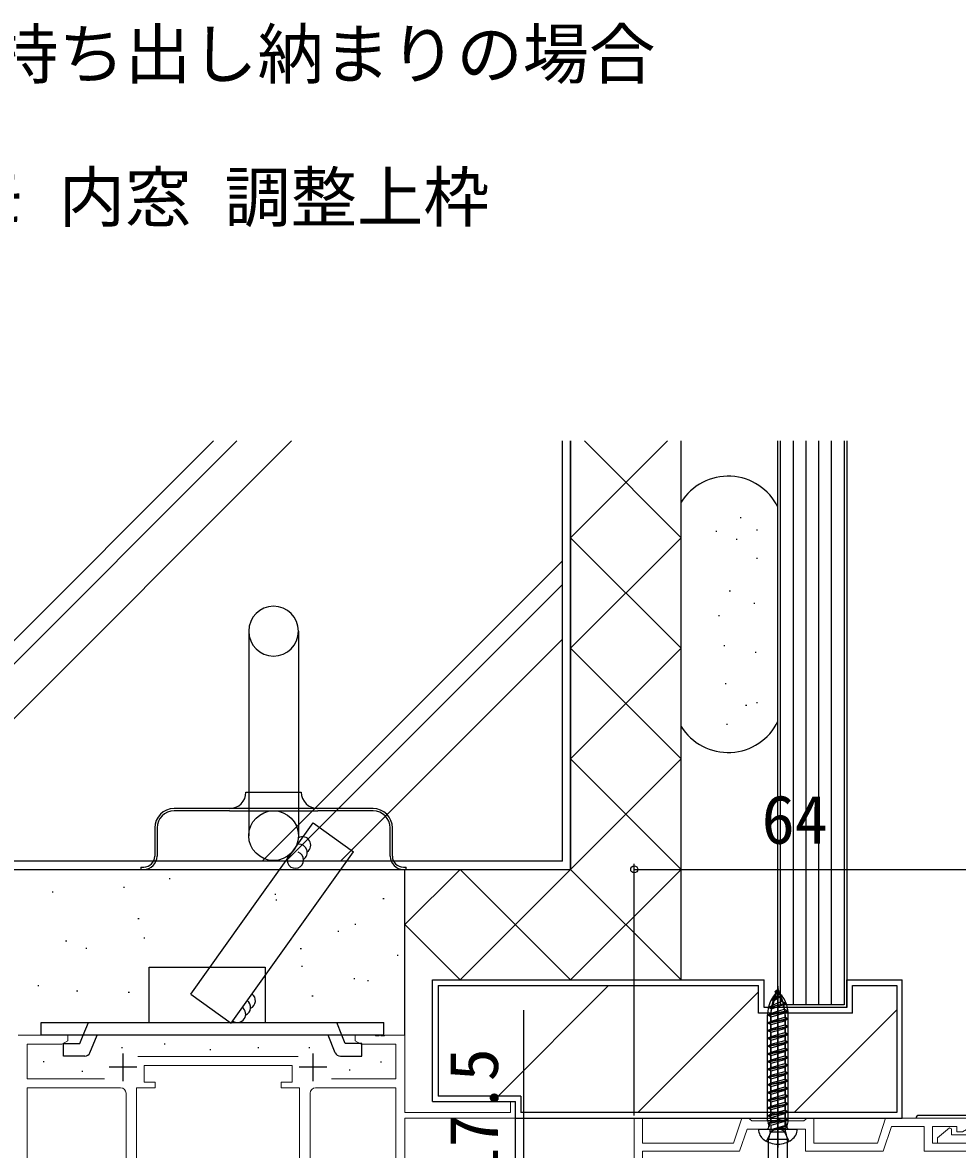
# Model space of a CAD drawing. Units: millimetres, scale not verified. Extents: x -525 to 525, y -782 to 777.
# Drawn here: x -402.2 to -233, y -218.2 to -14.3 of the extents above; entities that cross this region are included whole.
import ezdxf
from ezdxf.enums import TextEntityAlignment as Align

# ---------------------------------------------------------------- set-up
doc = ezdxf.new("R2010")
doc.units = ezdxf.units.MM
doc.header["$LTSCALE"] = 4
for name, color, linetype in [('0-1_USER1', 3, 'Continuous'), ('0-3_YKK_12', 2, 'Continuous'), ('0-4_YKK_13', 4, 'Continuous'), ('0-6_YKK_D', 6, 'Continuous'), ('0-8_YSS_K', 3, 'Continuous'), ('0-9_YSS_KE', 3, 'Continuous')]:
    doc.layers.add(name, color=color, linetype=linetype)
doc.layers.add('0-2_YKK_11', color=7, linetype='Continuous', lineweight=18)
doc.styles.add('ＭＳ ゴシック', font='')
doc.styles.get('ＭＳ ゴシック').set_extended_font_data('MS Gothic')

msp = doc.modelspace()

# ---------------------------------------------------------------- linework, layer by layer
at = {"layer": '0-2_YKK_11'}
for p, q in [((-394.002, -197.5), (-403.002, -197.5)), ((-394.002, -198.5), (-394.002, -197.5)), ((-401.372, -199.13), (-395.093, -199.13)), ((-401.372, -205.37), (-401.372, -199.13)), ((-395.093, -199.13), (-394.002, -198.5)), ((-381.31, -201.37), (-352.299, -201.37)), ((-380.202, -203), (-353.402, -203)), ((-380.202, -206), (-380.202, -203)), ((-353.402, -203), (-353.402, -206)), ((-387.352, -205.37), (-401.372, -205.37)), ((-401.372, -207), (-384.452, -207)), ((-401.372, -226.685), (-401.372, -207)), ((-381.552, -207), (-378.202, -207)), ((-381.552, -226.55), (-381.552, -207)), ((-378.202, -206), (-380.202, -206)), ((-378.202, -207), (-378.202, -206)), ((-355.402, -206), (-355.402, -207)), ((-353.402, -206), (-355.402, -206)), ((-355.402, -207), (-352.052, -207)), ((-352.052, -207), (-352.052, -226.55)), ((-349.152, -207), (-334.632, -207)), ((-334.632, -207), (-334.632, -227.5)), ((-383.452, -208), (-383.452, -226.55)), ((-350.152, -226.55), (-350.152, -208))]:
    msp.add_line(p, q, dxfattribs=at)
for points in [[(-346.251, -205.37), (-334.632, -205.37), (-334.632, -199.13), (-340.911, -199.13), (-342.002, -198.5), (-342.002, -197.5), (-338.46, -197.5), (-338.277, -197.62), (-337.727, -197.62), (-337.543, -197.5), (-337.46, -197.5), (-337.277, -197.62), (-336.727, -197.62), (-336.543, -197.5), (-333.002, -197.5), (-333.002, -211.5), (-313.902, -211.5), (-313.902, -209.5), (-313.002, -209.5)], [(-313.002, -212.5), (-333.002, -212.5), (-333.002, -227.5), (-336.902, -227.5)], [(-291.502, -212.504), (-291.502, -230.504), (-290.002, -230.504), (-290.002, -218.504), (-272.421, -218.504), (-271.087, -214.504), (-266.021, -214.504), (-265.762, -214.354), (-265.242, -214.354), (-264.982, -214.504), (-260.502, -214.504), (-260.502, -218.504), (-246.421, -218.504), (-244.921, -214.004), (-239.002, -214.004), (-239.002, -218.504), (-229.502, -218.504), (-229.002, -218.004)], [(-230.002, -217.004), (-237.502, -217.004), (-237.502, -214.004), (-233.1, -214.004), (-233.1, -215.004), (-232.1, -215.004), (-229.502, -213.504), (-229.502, -212.504), (-246.002, -212.504), (-247.502, -217.004), (-259.002, -217.004), (-259.002, -212.504), (-260.21, -212.504), (-260.506, -212.754), (-260.802, -213.004), (-270.21, -213.004), (-270.506, -212.754), (-270.802, -212.504), (-272.002, -212.504), (-273.502, -217.004), (-290.002, -217.004), (-290.002, -212.504), (-291.502, -212.504)]]:
    msp.add_lwpolyline(points, dxfattribs=at)
msp.add_lwpolyline([(-227.502, -234.504), (-227.502, -213.004), (-229.002, -213.004), (-229.002, -215.504), (-234.102, -215.504), (-234.102, -214.413), (-234.448, -214.251), (-236.602, -216.058), (-236.602, -217.004), (-229.002, -217.004), (-229.002, -223.984), (-228.852, -224.244), (-228.852, -224.764), (-229.002, -225.024), (-229.002, -233.004), (-230.302, -233.004), (-230.302, -234.504)], close=True, dxfattribs=at)
for centre, start, end in [((-384.452, -208), 0.00001, 89.99999), ((-349.152, -208), 90.00001, 179.99999)]:
    msp.add_arc(centre, 1, start, end, dxfattribs=at)
at = {"layer": '0-3_YKK_12'}
for p, q in [((-384.002, -205.8), (-384.002, -200.8)), ((-349.602, -205.8), (-349.602, -200.8)), ((-381.502, -203.3), (-386.502, -203.3)), ((-347.102, -203.3), (-352.102, -203.3))]:
    msp.add_line(p, q, dxfattribs=at)
at = {"layer": '0-4_YKK_13'}
for p, q in [((-361.252, -124.399), (-361.252, -161.399)), ((-352.252, -124.399), (-352.252, -161.399)), ((-361.752, -153.499), (-351.752, -153.499)), ((-364.752, -156.499), (-374.752, -156.499)), ((-364.752, -156.899), (-374.752, -156.899)), ((-348.752, -156.499), (-364.752, -156.499)), ((-364.752, -156.899), (-348.752, -156.899)), ((-338.752, -156.499), (-348.752, -156.499)), ((-338.752, -156.899), (-348.752, -156.899)), ((-378.252, -159.999), (-378.252, -165.099)), ((-377.852, -159.999), (-377.852, -165.099)), ((-335.652, -165.099), (-335.652, -159.999)), ((-335.252, -165.099), (-335.252, -159.999)), ((-380.752, -167.099), (-380.752, -167.499)), ((-380.752, -167.099), (-380.252, -167.099)), ((-333.252, -167.099), (-332.752, -167.099)), ((-332.752, -167.499), (-332.752, -167.099)), ((-380.752, -167.499), (-380.252, -167.499)), ((-380.252, -167.499), (-333.252, -167.499)), ((-333.252, -167.499), (-332.752, -167.499)), ((-358.298, -185.199), (-358.298, -195.199)), ((-265.972, -189.604), (-265.464, -189.13)), ((-265.972, -189.704), (-265.408, -189.191)), ((-265.972, -189.704), (-265.972, -189.604)), ((-265.751, -189.819), (-265.408, -189.191)), ((-265.502, -189.004), (-265.571, -189.23)), ((-265.502, -230.004), (-265.502, -188.473)), ((-265.502, -188.632), (-265.502, -217.839)), ((-265.502, -189.004), (-265.464, -189.13)), ((-265.408, -189.191), (-265.464, -189.13)), ((-265.432, -189.234), (-265.179, -190.061)), ((-264.712, -190.304), (-266.592, -191.004)), ((-266.592, -191.104), (-264.712, -190.414)), ((-266.592, -191.104), (-266.205, -191.305)), ((-266.205, -191.305), (-266.43, -192.038)), ((-264.768, -191.404), (-266.43, -192.038)), ((-265.021, -190.576), (-266.205, -191.305)), ((-265.751, -189.819), (-266.023, -190.708)), ((-266.023, -190.708), (-265.179, -190.061)), ((-265.972, -189.704), (-265.751, -189.819)), ((-264.712, -190.304), (-265.179, -190.061)), ((-264.712, -190.414), (-265.021, -190.576)), ((-265.021, -190.576), (-264.768, -191.404)), ((-264.192, -191.704), (-264.768, -191.404)), ((-264.712, -190.414), (-264.712, -190.304)), ((-263.772, -193.104), (-267.252, -193.804)), ((-267.252, -193.904), (-263.772, -193.204)), ((-267.132, -192.404), (-264.192, -191.704)), ((-264.192, -191.804), (-267.132, -192.504)), ((-267.132, -192.504), (-266.649, -192.756)), ((-266.742, -193.539), (-264.339, -192.809)), ((-266.742, -193.539), (-266.742, -193.179)), ((-266.742, -194.17), (-264.262, -193.459)), ((-266.649, -192.756), (-266.707, -192.946)), ((-266.649, -192.756), (-264.583, -192.008)), ((-264.192, -191.804), (-264.583, -192.008)), ((-264.583, -192.008), (-264.339, -192.809)), ((-263.772, -193.104), (-264.339, -192.809)), ((-264.192, -191.804), (-264.192, -191.704)), ((-263.772, -193.204), (-263.772, -193.104)), ((-391.192, -197.499), (-390.262, -195.199)), ((-344.404, -197.499), (-345.333, -195.199)), ((-336.798, -197.499), (-336.798, -195.199)), ((-267.377, -212.904), (-267.377, -193.827)), ((-267.252, -193.904), (-266.742, -194.17)), ((-267.252, -195.204), (-263.752, -194.504)), ((-267.252, -195.304), (-263.752, -194.604)), ((-267.252, -195.304), (-266.742, -195.57)), ((-266.809, -193.827), (-266.809, -212.904)), ((-266.742, -194.939), (-266.742, -194.17)), ((-266.742, -194.939), (-264.262, -194.239)), ((-266.742, -195.57), (-264.262, -194.87)), ((-266.742, -196.339), (-266.742, -195.57)), ((-266.742, -196.339), (-264.262, -195.639)), ((-263.752, -194.504), (-264.262, -194.239)), ((-263.752, -195.904), (-264.262, -195.639)), ((-264.194, -193.827), (-264.194, -212.904)), ((-263.752, -194.604), (-263.752, -194.504)), ((-263.627, -212.904), (-263.627, -193.827)), ((-336.798, -197.499), (-398.798, -197.499)), ((-389.994, -200.673), (-388.711, -197.499)), ((-345.602, -200.673), (-346.885, -197.499)), ((-267.252, -196.604), (-263.752, -195.904)), ((-267.252, -196.704), (-263.752, -196.004)), ((-267.252, -196.704), (-266.742, -196.97)), ((-267.252, -198.004), (-263.752, -197.304)), ((-267.252, -198.104), (-263.752, -197.404)), ((-266.742, -196.97), (-264.262, -196.27)), ((-266.742, -197.739), (-266.742, -196.97)), ((-266.742, -197.739), (-264.262, -197.039)), ((-266.742, -198.37), (-264.262, -197.67)), ((-263.752, -197.304), (-264.262, -197.039)), ((-263.752, -196.004), (-263.752, -195.904)), ((-263.752, -197.404), (-263.752, -197.304)), ((-267.252, -198.104), (-266.742, -198.37)), ((-267.252, -199.404), (-263.752, -198.704)), ((-267.252, -199.504), (-263.752, -198.804)), ((-267.252, -199.504), (-266.742, -199.77)), ((-266.742, -199.139), (-266.742, -198.37)), ((-266.742, -199.139), (-264.262, -198.439)), ((-266.742, -199.77), (-264.262, -199.07)), ((-266.742, -200.539), (-266.742, -199.77)), ((-263.752, -198.704), (-264.262, -198.439)), ((-263.752, -198.804), (-263.752, -198.704)), ((-390.921, -201.299), (-394.798, -201.299)), ((-267.252, -200.804), (-263.752, -200.104)), ((-267.252, -200.904), (-263.752, -200.204)), ((-267.252, -200.904), (-266.742, -201.17)), ((-267.252, -202.204), (-263.752, -201.504)), ((-267.252, -202.304), (-263.752, -201.604)), ((-266.742, -200.539), (-264.262, -199.839)), ((-266.742, -201.17), (-264.262, -200.47)), ((-266.742, -201.939), (-266.742, -201.17)), ((-266.742, -201.939), (-264.262, -201.239)), ((-263.752, -200.104), (-264.262, -199.839)), ((-263.752, -201.504), (-264.262, -201.239)), ((-263.752, -200.204), (-263.752, -200.104)), ((-263.752, -201.604), (-263.752, -201.504)), ((-267.252, -202.304), (-266.742, -202.57)), ((-267.252, -203.604), (-263.752, -202.904)), ((-267.252, -203.704), (-263.752, -203.004)), ((-267.252, -203.704), (-266.742, -203.97)), ((-266.742, -202.57), (-264.262, -201.87)), ((-266.742, -203.339), (-266.742, -202.57)), ((-266.742, -203.339), (-264.262, -202.639)), ((-266.742, -203.97), (-264.262, -203.27)), ((-263.752, -202.904), (-264.262, -202.639)), ((-263.752, -203.004), (-263.752, -202.904)), ((-267.252, -205.004), (-263.752, -204.304)), ((-267.252, -205.104), (-263.752, -204.404)), ((-267.252, -205.104), (-266.742, -205.37)), ((-267.252, -206.404), (-263.752, -205.704)), ((-267.252, -206.504), (-263.752, -205.804)), ((-266.742, -204.739), (-266.742, -203.97)), ((-266.742, -204.739), (-264.262, -204.039)), ((-266.742, -205.37), (-264.262, -204.67)), ((-266.742, -206.139), (-266.742, -205.37)), ((-266.742, -206.139), (-264.262, -205.439)), ((-263.752, -204.304), (-264.262, -204.039)), ((-263.752, -205.704), (-264.262, -205.439)), ((-263.752, -204.404), (-263.752, -204.304)), ((-263.752, -205.804), (-263.752, -205.704)), ((-267.252, -206.504), (-266.742, -206.77)), ((-267.252, -207.804), (-263.752, -207.104)), ((-267.252, -207.904), (-263.752, -207.204)), ((-267.252, -207.804), (-266.742, -207.539)), ((-267.252, -207.904), (-267.252, -207.804)), ((-267.252, -207.904), (-266.742, -208.17)), ((-266.742, -206.77), (-264.262, -206.07)), ((-266.742, -207.539), (-266.742, -206.77)), ((-266.742, -207.539), (-264.262, -206.839)), ((-266.742, -208.17), (-264.262, -207.47)), ((-263.752, -207.104), (-264.262, -206.839)), ((-263.752, -207.204), (-264.262, -207.47)), ((-264.262, -207.47), (-264.262, -208.239)), ((-263.752, -207.204), (-263.752, -207.104)), ((-267.252, -209.204), (-263.752, -208.504)), ((-267.252, -209.304), (-263.752, -208.604)), ((-267.252, -209.204), (-266.742, -208.939)), ((-267.252, -209.304), (-267.252, -209.204)), ((-267.252, -209.304), (-266.742, -209.57)), ((-267.252, -210.604), (-263.752, -209.904)), ((-266.742, -208.939), (-266.742, -208.17)), ((-266.742, -208.939), (-264.262, -208.239)), ((-266.742, -209.57), (-264.262, -208.87)), ((-266.742, -210.339), (-266.742, -209.57)), ((-266.742, -210.339), (-264.262, -209.639)), ((-263.752, -208.504), (-264.262, -208.239)), ((-263.752, -208.604), (-264.262, -208.87)), ((-264.262, -208.87), (-264.262, -209.639)), ((-263.752, -209.904), (-264.262, -209.639)), ((-263.752, -208.604), (-263.752, -208.504)), ((-263.752, -210.004), (-263.752, -209.904)), ((-267.252, -210.704), (-263.752, -210.004)), ((-267.252, -210.704), (-266.742, -210.97)), ((-267.252, -212.004), (-263.752, -211.304)), ((-267.252, -212.104), (-263.752, -211.404)), ((-266.742, -210.97), (-264.262, -210.27)), ((-266.742, -211.739), (-266.742, -210.97)), ((-266.742, -211.739), (-264.262, -211.039)), ((-266.742, -212.37), (-264.262, -211.67)), ((-263.752, -210.004), (-264.262, -210.27)), ((-264.262, -210.27), (-264.262, -211.039)), ((-263.752, -211.304), (-264.262, -211.039)), ((-263.752, -211.404), (-264.262, -211.67)), ((-264.262, -211.67), (-264.262, -212.439)), ((-263.752, -211.404), (-263.752, -211.304)), ((-229.791, -212.004), (-240.002, -212.004)), ((-267.377, -212.904), (-263.627, -212.904)), ((-267.377, -212.904), (-267.119, -213.876)), ((-267.252, -212.104), (-266.742, -212.37)), ((-267.252, -213.404), (-263.752, -212.704)), ((-267.252, -213.504), (-263.752, -212.804)), ((-267.252, -213.504), (-266.742, -213.77)), ((-266.809, -212.904), (-267.117, -214.126)), ((-266.742, -213.139), (-266.742, -212.37)), ((-266.742, -213.139), (-264.262, -212.439)), ((-266.742, -213.77), (-264.262, -213.07)), ((-266.742, -214.539), (-266.742, -213.77)), ((-266.742, -214.539), (-264.262, -213.839)), ((-263.952, -214), (-265.896, -214.539)), ((-263.752, -212.704), (-264.262, -212.439)), ((-263.752, -212.804), (-264.262, -213.07)), ((-264.262, -213.07), (-264.262, -213.839)), ((-263.952, -214), (-264.262, -213.839)), ((-264.194, -212.904), (-263.887, -214.126)), ((-263.952, -214), (-264.102, -214.386)), ((-263.627, -212.904), (-263.885, -213.876)), ((-263.752, -212.804), (-263.752, -212.704)), ((-266.902, -215.004), (-267.202, -216.304)), ((-266.902, -215.004), (-266.902, -214.622)), ((-266.902, -215.004), (-264.102, -215.004)), ((-264.102, -214.386), (-265.831, -214.539)), ((-264.102, -215.004), (-264.102, -214.386)), ((-264.102, -215.004), (-263.802, -216.304)), ((-267.202, -226.788), (-267.202, -216.304)), ((-267.202, -216.304), (-263.802, -216.304)), ((-263.802, -216.304), (-263.802, -226.788))]:
    msp.add_line(p, q, dxfattribs=at)
for points in [[(-379.298, -195.199), (-379.298, -185.199), (-358.298, -185.199)], [(-266.592, -191.104), (-266.592, -191.004), (-266.023, -190.708)], [(-267.252, -193.904), (-267.252, -193.804), (-266.742, -193.539)], [(-267.132, -192.504), (-267.132, -192.404), (-266.43, -192.038)], [(-263.772, -193.204), (-264.262, -193.459), (-264.262, -194.239)], [(-398.798, -197.499), (-398.798, -195.199), (-336.798, -195.199)], [(-267.252, -195.304), (-267.252, -195.204), (-266.742, -194.939)], [(-263.752, -194.604), (-264.262, -194.87), (-264.262, -195.639)], [(-394.798, -201.299), (-394.798, -198.999), (-391.798, -198.999), (-391.192, -197.499)], [(-344.675, -201.299), (-340.798, -201.299), (-340.798, -198.999), (-343.798, -198.999), (-344.404, -197.499)], [(-267.252, -196.704), (-267.252, -196.604), (-266.742, -196.339)], [(-267.252, -198.104), (-267.252, -198.004), (-266.742, -197.739)], [(-263.752, -196.004), (-264.262, -196.27), (-264.262, -197.039)], [(-263.752, -197.404), (-264.262, -197.67), (-264.262, -198.439)], [(-267.252, -199.504), (-267.252, -199.404), (-266.742, -199.139)], [(-263.752, -198.804), (-264.262, -199.07), (-264.262, -199.839)], [(-267.252, -200.904), (-267.252, -200.804), (-266.742, -200.539)], [(-263.752, -200.204), (-264.262, -200.47), (-264.262, -201.239)], [(-263.752, -201.604), (-264.262, -201.87), (-264.262, -202.639)], [(-267.252, -202.304), (-267.252, -202.204), (-266.742, -201.939)], [(-267.252, -203.704), (-267.252, -203.604), (-266.742, -203.339)], [(-263.752, -203.004), (-264.262, -203.27), (-264.262, -204.039)], [(-267.252, -205.104), (-267.252, -205.004), (-266.742, -204.739)], [(-263.752, -204.404), (-264.262, -204.67), (-264.262, -205.439)], [(-263.752, -205.804), (-264.262, -206.07), (-264.262, -206.839)], [(-267.252, -206.504), (-267.252, -206.404), (-266.742, -206.139)], [(-267.252, -210.704), (-267.252, -210.604), (-266.742, -210.339)], [(-267.252, -212.104), (-267.252, -212.004), (-266.742, -211.739)], [(-267.252, -213.504), (-267.252, -213.404), (-266.742, -213.139)], [(-269.002, -214.504), (-267.877, -214.504), (-263.127, -214.504), (-262.002, -214.504)], [(-267.552, -216.697), (-266.647, -214.866), (-265.502, -214.257)], [(-266.902, -214.622), (-266.742, -214.539), (-265.831, -214.539)], [(-263.452, -216.697), (-264.357, -214.866), (-265.502, -214.257)]]:
    msp.add_lwpolyline(points, dxfattribs=at)
msp.add_circle((-356.752, -161.399), 4.5, dxfattribs=at)
for centre, radius, start, end in [((-356.752, -124.399), 4.5, 0, 180), ((-356.752, -124.399), 4.5, 180, 0), ((-364.752, -153.499), 3, 270, 0), ((-348.752, -153.499), 3, 180, 270), ((-374.752, -159.999), 3.5, 90, 180), ((-374.752, -159.999), 3.1, 90, 180), ((-338.752, -159.999), 3.5, 0, 90), ((-338.752, -159.999), 3.1, 0, 90), ((-380.252, -165.099), 2.4, 270, 0), ((-380.252, -165.099), 2, 270, 0), ((-333.252, -165.099), 2.4, 180, 270), ((-333.252, -165.099), 2, 180, 270), ((-261.456, -193.827), 5.921, 133.10467, 180), ((-259.009, -193.827), 7.8, 146.3423, 180), ((-269.548, -193.827), 5.921, 0, 46.89533), ((-271.994, -193.827), 7.8, 0, 33.6577), ((-265.942, -193.179), 0.8, 163, 180), ((-390.921, -200.299), 1, 270.00087, 338.00572), ((-344.675, -200.299), 1, 201.99428, 269.99913), ((-240.002, -212.504), 0.5, 90, 180), ((-267.602, -214.004), 0.5, 270, 14.884), ((-263.402, -214.004), 0.5, 165.116, 270), ((-266.614, -214.483), 2.388, 180.51582, 233.35048), ((-264.311, -214.502), 2.309, 305.05124, 359.94792), ((-265.502, -212.804), 4.4, 234.78241, 270), ((-265.475, -212.98), 4.224, 269.63064, 306.11306)]:
    msp.add_arc(centre, radius, start, end, dxfattribs=at)
at = {"layer": '0-6_YKK_D'}
for p, q in [((-291.502, -212.004), (-291.502, -166.5)), ((-291.502, -167.5), (-227.502, -167.5))]:
    msp.add_line(p, q, dxfattribs=at)
msp.add_lwpolyline([(-311.502, -244.004), (-311.502, -226.504), (-311.502, -192.954)], dxfattribs=at)
msp.add_circle((-291.502, -167.5), 0.637, dxfattribs=at)
at = {"layer": '0-8_YSS_K'}
for p, q in [((-367.649, -89.989), (-451.502, -173.842)), ((-363.407, -89.989), (-451.502, -178.084)), ((-353.507, -89.989), (-451.502, -187.984)), ((-304.502, -165.999), (-304.502, -89.989)), ((-303.002, -167.499), (-303.002, -89.989)), ((-303.002, -107.499), (-285.492, -89.989)), ((-283.002, -107.499), (-300.512, -89.989)), ((-265.502, -192.5), (-265.502, -89.989)), ((-262.702, -192), (-262.702, -89.989)), ((-260.402, -192), (-260.402, -89.989)), ((-258.102, -192), (-258.102, -89.989)), ((-255.802, -192), (-255.802, -89.989)), ((-253.002, -89.989), (-253.002, -192.5)), ((-272.327, -103.834), (-272.127, -103.834)), ((-283.002, -127.499), (-303.002, -107.499)), ((-303.002, -127.499), (-283.002, -107.499)), ((-276.756, -106.295), (-276.556, -106.295)), ((-273.065, -107.771), (-272.865, -107.771)), ((-269.374, -106.049), (-269.174, -106.049)), ((-304.502, -111.694), (-358.806, -165.999)), ((-269.374, -111.216), (-269.174, -111.216)), ((-304.502, -115.937), (-354.564, -165.999)), ((-274.296, -117.122), (-274.096, -117.122)), ((-269.867, -119.336), (-269.667, -119.336)), ((-276.264, -121.551), (-276.064, -121.551)), ((-304.502, -125.837), (-344.664, -165.999)), ((-283.002, -147.499), (-303.002, -127.499)), ((-303.002, -147.499), (-283.002, -127.499)), ((-275.28, -126.964), (-275.08, -126.964)), ((-269.621, -128.194), (-269.421, -128.194)), ((-275.034, -133.854), (-274.834, -133.854)), ((-271.343, -137.791), (-271.143, -137.791)), ((-269.374, -137.299), (-269.174, -137.299)), ((-274.788, -141.236), (-274.588, -141.236)), ((-303.002, -167.499), (-283.002, -147.499)), ((-283.002, -167.499), (-303.002, -147.499)), ((-349.61, -159.083), (-342.289, -164.317)), ((-364.439, -195.3), (-342.289, -164.317)), ((-304.502, -165.999), (-411.673, -165.999)), ((-375.67, -169.136), (-375.47, -169.136)), ((-333.002, -177.496), (-323.003, -167.497)), ((-333.002, -197.5), (-333.002, -167.499)), ((-323.003, -187.5), (-303.002, -167.499)), ((-303.001, -187.5), (-323.002, -167.499)), ((-303.003, -187.5), (-283.002, -167.499)), ((-283.002, -187.499), (-303.002, -167.499)), ((-383.921, -170.746), (-383.721, -170.746)), ((-396.843, -171.59), (-396.643, -171.59)), ((-356.553, -171.953), (-356.353, -171.953)), ((-356.374, -172.994), (-356.174, -172.994)), ((-336.958, -172.76), (-336.758, -172.76)), ((-381.305, -176.381), (-381.105, -176.381)), ((-345.145, -178.695), (-344.945, -178.695)), ((-342.063, -177.387), (-341.863, -177.387)), ((-323.001, -187.5), (-333.002, -177.499)), ((-394.386, -180.406), (-394.186, -180.406)), ((-380.235, -179.865), (-380.035, -179.865)), ((-390.761, -181.736), (-390.561, -181.736)), ((-351.924, -181.814), (-351.724, -181.814)), ((-334.416, -183.022), (-334.216, -183.022)), ((-351.695, -185.011), (-351.495, -185.011)), ((-342.264, -187.248), (-342.064, -187.248)), ((-399.417, -188.52), (-399.217, -188.52)), ((-392.399, -189.456), (-392.199, -189.456)), ((-339.765, -187.585), (-339.565, -187.585)), ((-327.002, -188.5), (-269.002, -188.5)), ((-327.002, -188.5), (-327.002, -208.5)), ((-316.139, -208.5), (-296.139, -188.5)), ((-269.002, -193.5), (-269.002, -188.5)), ((-252.002, -193.5), (-252.002, -188.5)), ((-252.002, -188.5), (-244.002, -188.5)), ((-244.002, -188.5), (-244.002, -211.5)), ((-383.042, -189.69), (-382.842, -189.69)), ((-371.76, -190.066), (-364.439, -195.3)), ((-349.824, -190.392), (-349.624, -190.392)), ((-290.855, -211.5), (-269.002, -189.647)), ((-252.002, -193.5), (-269.002, -193.5)), ((-262.57, -211.5), (-244.002, -192.931)), ((-384.268, -199.753), (-384.068, -199.753)), ((-376.548, -199.043), (-376.348, -199.043)), ((-359.601, -199.753), (-359.401, -199.753)), ((-350.373, -199.753), (-350.173, -199.753)), ((-368.296, -200.108), (-368.096, -200.108)), ((-398.465, -202.238), (-398.265, -202.238)), ((-343.097, -203.746), (-342.897, -203.746)), ((-337.418, -202.326), (-337.218, -202.326)), ((-391.455, -204.012), (-391.255, -204.012)), ((-312.002, -208.5), (-327.002, -208.5)), ((-312.002, -208.5), (-312.002, -211.5)), ((-244.002, -211.5), (-312.002, -211.5)), ((-313.002, -375.004), (-313.002, -212.176))]:
    msp.add_line(p, q, dxfattribs=at)
for points in [[(-253.502, -89.989), (-253.502, -192), (-265.002, -192), (-265.002, -89.989)], [(-371.76, -190.066), (-359.181, -172.47), (-349.61, -159.083)]]:
    msp.add_lwpolyline(points, dxfattribs=at)
for centre, start, end in [((-351.527, -163.091), 304.43628, 118.90478), ((-352.174, -164.444), 304.43628, 92.97159), ((-352.822, -165.797), 150.1514, 70.27066), ((-362.418, -192.472), 294.43686, 54.43687), ((-361.545, -191.252), 294.43686, 54.43687), ((-363.29, -193.693), 234.43689, 54.43687)]:
    msp.add_arc(centre, 1.5, start, end, dxfattribs=at)
at = {"layer": '0-9_YSS_KE'}
for p, q in [((-303.002, -89.989), (-303.002, -167.499)), ((-283.002, -167.499), (-283.002, -89.989)), ((-283.002, -141.62), (-283.002, -101.084)), ((-265.002, -139.475), (-265.002, -103.23)), ((-410.502, -167.499), (-303.002, -167.499)), ((-283.002, -187.5), (-283.002, -167.499)), ((-328.002, -187.5), (-268.002, -187.5)), ((-328.002, -209.5), (-328.002, -187.5)), ((-268.002, -192.5), (-268.002, -187.5)), ((-253.002, -187.5), (-243.002, -187.5)), ((-253.002, -192.5), (-253.002, -187.5)), ((-243.002, -212.5), (-243.002, -187.5)), ((-253.002, -192.5), (-268.002, -192.5)), ((-253.002, -192.5), (-265.502, -192.5)), ((-328.002, -209.5), (-313.002, -209.5)), ((-313.002, -212.5), (-313.002, -209.5)), ((-313.002, -212.5), (-313.002, -209.5)), ((-313.002, -212.5), (-243.002, -212.5))]:
    msp.add_line(p, q, dxfattribs=at)
for centre, start, end in [((-274.502, -106.352), 25.84407, 148.21167), ((-274.502, -136.352), 211.78833, 334.15817)]:
    msp.add_arc(centre, 10, start, end, dxfattribs=at)

# ---------------------------------------------------------------- texts
at = {"layer": '0-1_USER1', "style": 'ＭＳ ゴシック'}
for s, p in [('●RC造 枠持ち出し納まりの場合', (-461.636, -27.016)), ('●ウチリモ 内窓 調整上枠', (-461.636, -52.921))]:
    msp.add_text(s, height=8.798, dxfattribs=at).set_placement(p, align=Align.BOTTOM_LEFT)
at = {"layer": '0-6_YKK_D', "style": 'ＭＳ ゴシック'}
msp.add_text('64', height=8.798, dxfattribs=at).set_placement((-268.434, -165.5), align=Align.BOTTOM_LEFT)
msp.add_text('17.5', height=8.798, rotation=90, dxfattribs=at).set_placement((-313.502, -223.795), align=Align.BOTTOM_LEFT)

doc.saveas('drawing.dxf')
